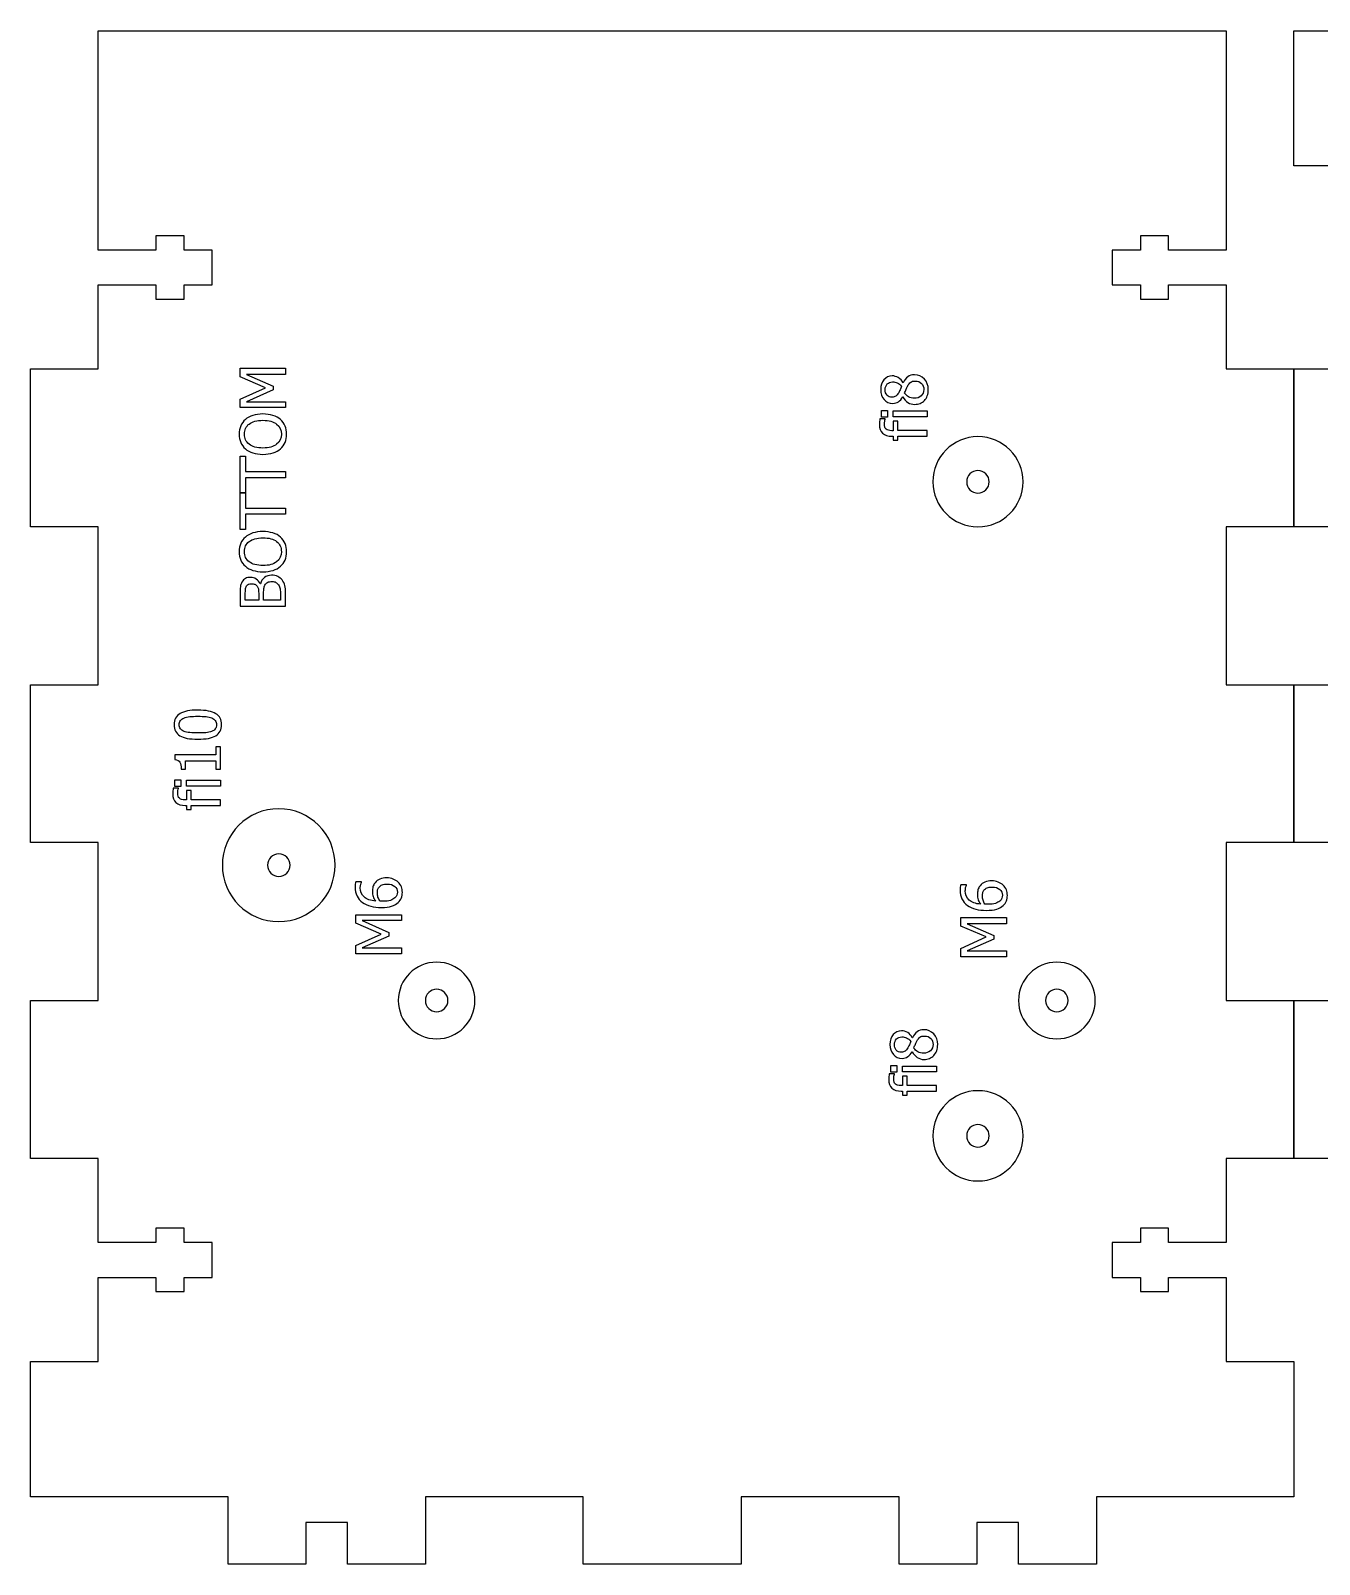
# Model space of a CAD drawing. Extents: x -124 to 242, y -17 to 237.
# Drawn here: x -124.3 to -10, y -17.1 to 118.9 of the extents above; entities that cross this region are included whole.
import ezdxf

# ---------------------------------------------------------------- set-up
doc = ezdxf.new("R2010")
doc.units = 0
doc.header["$MEASUREMENT"] = 0
doc.layers.get('0').update_dxf_attribs({"linetype": 'CONTINUOUS'})

msp = doc.modelspace()

# ---------------------------------------------------------------- linework, layer by layer
for points in [[(-18.27, 118.89), (-18.27, 99.44), (-23.37, 99.44), (-23.37, 100.69), (-25.87, 100.69), (-25.87, 99.44), (-28.37, 99.44), (-28.37, 96.34), (-25.87, 96.34), (-25.87, 95.09), (-23.37, 95.09), (-23.37, 96.34), (-18.27, 96.34), (-18.27, 88.89), (-12.27, 88.89), (-12.27, 74.89), (-18.27, 74.89), (-18.27, 60.89), (-12.27, 60.89), (-12.27, 46.89), (-18.27, 46.89), (-18.27, 32.89), (-12.27, 32.89), (-12.27, 18.89), (-18.27, 18.89), (-18.27, 11.44), (-23.37, 11.44), (-23.37, 12.69), (-25.87, 12.69), (-25.87, 11.44), (-28.37, 11.44), (-28.37, 8.34), (-25.87, 8.34), (-25.87, 7.09), (-23.37, 7.09), (-23.37, 8.34), (-18.27, 8.34), (-18.27, 0.89), (-12.27, 0.89), (-12.27, -11.11), (-29.77, -11.11), (-29.77, -17.11), (-36.67, -17.11), (-36.67, -13.41), (-40.37, -13.41), (-40.37, -17.11), (-47.27, -17.11), (-47.27, -11.11), (-61.27, -11.11), (-61.27, -17.11), (-75.27, -17.11), (-75.27, -11.11), (-89.27, -11.11), (-89.27, -17.11), (-96.17, -17.11), (-96.17, -13.41), (-99.87, -13.41), (-99.87, -17.11), (-106.77, -17.11), (-106.77, -11.11), (-124.27, -11.11), (-124.27, 0.89), (-118.27, 0.89), (-118.27, 8.34), (-113.17, 8.34), (-113.17, 7.09), (-110.67, 7.09), (-110.67, 8.34), (-108.17, 8.34), (-108.17, 11.44), (-110.67, 11.44), (-110.67, 12.69), (-113.17, 12.69), (-113.17, 11.44), (-118.27, 11.44), (-118.27, 18.89), (-124.27, 18.89), (-124.27, 32.89), (-118.27, 32.89), (-118.27, 46.89), (-124.27, 46.89), (-124.27, 60.89), (-118.27, 60.89), (-118.27, 74.89), (-124.27, 74.89), (-124.27, 88.89), (-118.27, 88.89), (-118.27, 96.34), (-113.17, 96.34), (-113.17, 95.09), (-110.67, 95.09), (-110.67, 96.34), (-108.17, 96.34), (-108.17, 99.44), (-110.67, 99.44), (-110.67, 100.69), (-113.17, 100.69), (-113.17, 99.44), (-118.27, 99.44), (-118.27, 118.89), (-18.27, 118.89)], [(-6.27, 106.89), (-12.27, 106.89), (-12.27, 118.89), (5.23, 118.89)], [(-101.66, 88.95), (-101.66, 88.41), (-105.14, 88.41), (-102.77, 87.36), (-102.77, 87.03), (-105.14, 85.99), (-101.66, 85.99), (-101.66, 85.48), (-105.7, 85.48), (-105.7, 86.22), (-103.45, 87.23), (-105.7, 88.2), (-105.7, 88.95), (-101.66, 88.95)], [(-6.27, 74.89), (-12.27, 74.89), (-12.27, 88.89), (-6.27, 88.89)], [(-48.3, 85.2), (-48.3, 84.62), (-48.83, 84.62), (-48.83, 85.2), (-48.3, 85.2)], [(-44.76, 85.17), (-44.76, 84.66), (-47.79, 84.66), (-47.79, 85.17), (-44.76, 85.17)], [(-101.66, 79.25), (-105.22, 79.25), (-105.22, 77.9), (-105.7, 77.9), (-105.7, 81.15), (-105.22, 81.15), (-105.22, 79.79), (-101.66, 79.79), (-101.66, 79.25)], [(-101.66, 76.01), (-105.22, 76.01), (-105.22, 74.65), (-105.7, 74.65), (-105.7, 77.9), (-105.22, 77.9), (-105.22, 76.55), (-101.66, 76.55), (-101.66, 76.01)], [(-6.27, 46.89), (-12.27, 46.89), (-12.27, 60.89), (-6.27, 60.89)], [(-110.96, 52.46), (-110.96, 51.87), (-111.49, 51.87), (-111.49, 52.46), (-110.96, 52.46)], [(-107.43, 52.42), (-107.43, 51.91), (-110.46, 51.91), (-110.46, 52.42), (-107.43, 52.42)], [(-91.39, 40.5), (-91.39, 39.97), (-94.87, 39.97), (-92.5, 38.92), (-92.5, 38.59), (-94.87, 37.55), (-91.39, 37.55), (-91.39, 37.04), (-95.43, 37.04), (-95.43, 37.78), (-93.18, 38.78), (-95.43, 39.76), (-95.43, 40.5), (-91.39, 40.5)], [(-37.74, 40.24), (-37.74, 39.7), (-41.22, 39.7), (-38.85, 38.65), (-38.85, 38.32), (-41.22, 37.28), (-37.74, 37.28), (-37.74, 36.77), (-41.78, 36.77), (-41.78, 37.51), (-39.53, 38.52), (-41.78, 39.49), (-41.78, 40.24), (-37.74, 40.24)], [(-6.27, 18.89), (-12.27, 18.89), (-12.27, 32.89), (-6.27, 32.89)], [(-47.47, 27.12), (-47.47, 26.54), (-48, 26.54), (-48, 27.12), (-47.47, 27.12)], [(-43.94, 27.08), (-43.94, 26.57), (-46.97, 26.57), (-46.97, 27.08), (-43.94, 27.08)]]:
    msp.add_lwpolyline(points)
for points, knots in [([(-44.67, 87.06), (-44.67, 86.86), (-44.7, 86.68), (-44.76, 86.51), (-44.82, 86.35), (-44.91, 86.21), (-45.02, 86.09), (-45.13, 85.98), (-45.25, 85.89), (-45.4, 85.83), (-45.55, 85.78), (-45.71, 85.75), (-45.88, 85.75), (-46.1, 85.75), (-46.3, 85.8), (-46.48, 85.92), (-46.66, 86.04), (-46.81, 86.21), (-46.92, 86.43), (-46.92, 86.43), (-46.94, 86.43), (-46.94, 86.43), (-47.05, 86.23), (-47.18, 86.08), (-47.32, 85.99), (-47.45, 85.89), (-47.62, 85.84), (-47.83, 85.84), (-48.13, 85.84), (-48.39, 85.96), (-48.59, 86.19), (-48.79, 86.42), (-48.89, 86.71), (-48.89, 87.06), (-48.89, 87.43), (-48.8, 87.72), (-48.61, 87.94), (-48.41, 88.17), (-48.17, 88.28), (-47.87, 88.28), (-47.69, 88.28), (-47.51, 88.22), (-47.33, 88.12), (-47.15, 88.01), (-47.01, 87.86), (-46.91, 87.66), (-46.91, 87.66), (-46.9, 87.66), (-46.9, 87.66), (-46.79, 87.9), (-46.65, 88.07), (-46.5, 88.2), (-46.34, 88.32), (-46.14, 88.38), (-45.89, 88.38), (-45.54, 88.38), (-45.25, 88.25), (-45.02, 88), (-44.79, 87.75), (-44.67, 87.44), (-44.67, 87.06)], [0, 0, 0, 0, 1, 1, 1, 2, 2, 2, 3, 3, 3, 4, 4, 4, 5, 5, 5, 6, 6, 6, 7, 7, 7, 8, 8, 8, 9, 9, 9, 10, 10, 10, 11, 11, 11, 12, 12, 12, 13, 13, 13, 14, 14, 14, 15, 15, 15, 16, 16, 16, 17, 17, 17, 18, 18, 18, 19, 19, 19, 20, 20, 20, 20]), ([(-47.86, 87.74), (-48.04, 87.74), (-48.19, 87.68), (-48.31, 87.56), (-48.43, 87.44), (-48.5, 87.27), (-48.5, 87.06), (-48.5, 86.86), (-48.44, 86.7), (-48.33, 86.57), (-48.22, 86.45), (-48.08, 86.39), (-47.89, 86.39), (-47.76, 86.39), (-47.65, 86.42), (-47.55, 86.48), (-47.46, 86.55), (-47.38, 86.64), (-47.3, 86.77), (-47.27, 86.83), (-47.23, 86.91), (-47.18, 87.03), (-47.12, 87.14), (-47.08, 87.25), (-47.05, 87.34), (-47.17, 87.5), (-47.29, 87.6), (-47.42, 87.66), (-47.55, 87.72), (-47.7, 87.74), (-47.86, 87.74)], [0, 0, 0, 0, 1, 1, 1, 2, 2, 2, 3, 3, 3, 4, 4, 4, 5, 5, 5, 6, 6, 6, 7, 7, 7, 8, 8, 8, 9, 9, 9, 10, 10, 10, 10]), ([(-45.84, 87.82), (-46, 87.82), (-46.14, 87.79), (-46.23, 87.72), (-46.33, 87.66), (-46.43, 87.53), (-46.53, 87.35), (-46.57, 87.28), (-46.6, 87.2), (-46.64, 87.1), (-46.68, 87), (-46.73, 86.88), (-46.78, 86.75), (-46.68, 86.6), (-46.56, 86.49), (-46.42, 86.41), (-46.27, 86.33), (-46.1, 86.29), (-45.92, 86.29), (-45.67, 86.29), (-45.47, 86.36), (-45.31, 86.51), (-45.15, 86.66), (-45.07, 86.84), (-45.07, 87.07), (-45.07, 87.29), (-45.14, 87.48), (-45.28, 87.61), (-45.42, 87.75), (-45.6, 87.82), (-45.84, 87.82)], [0, 0, 0, 0, 1, 1, 1, 2, 2, 2, 3, 3, 3, 4, 4, 4, 5, 5, 5, 6, 6, 6, 7, 7, 7, 8, 8, 8, 9, 9, 9, 10, 10, 10, 10]), ([(-105.23, 84.41), (-105.05, 84.56), (-104.83, 84.68), (-104.57, 84.77), (-104.31, 84.85), (-104.01, 84.9), (-103.67, 84.9), (-103.35, 84.9), (-103.05, 84.85), (-102.79, 84.77), (-102.52, 84.69), (-102.3, 84.57), (-102.12, 84.41), (-101.93, 84.25), (-101.8, 84.05), (-101.71, 83.83), (-101.62, 83.61), (-101.57, 83.37), (-101.57, 83.11), (-101.57, 82.84), (-101.62, 82.59), (-101.71, 82.37), (-101.8, 82.15), (-101.94, 81.96), (-102.12, 81.81), (-102.3, 81.65), (-102.52, 81.53), (-102.78, 81.45), (-103.05, 81.36), (-103.34, 81.32), (-103.67, 81.32), (-104.01, 81.32), (-104.31, 81.37), (-104.57, 81.45), (-104.83, 81.53), (-105.05, 81.65), (-105.23, 81.81), (-105.41, 81.96), (-105.55, 82.15), (-105.64, 82.37), (-105.73, 82.59), (-105.78, 82.84), (-105.78, 83.11), (-105.78, 83.38), (-105.73, 83.63), (-105.64, 83.85), (-105.54, 84.07), (-105.41, 84.26), (-105.23, 84.41)], [0, 0, 0, 0, 1, 1, 1, 2, 2, 2, 3, 3, 3, 4, 4, 4, 5, 5, 5, 6, 6, 6, 7, 7, 7, 8, 8, 8, 9, 9, 9, 10, 10, 10, 11, 11, 11, 12, 12, 12, 13, 13, 13, 14, 14, 14, 15, 15, 15, 16, 16, 16, 16]), ([(-103.67, 84.34), (-103.94, 84.34), (-104.18, 84.31), (-104.39, 84.25), (-104.59, 84.19), (-104.76, 84.11), (-104.9, 84.01), (-105.04, 83.9), (-105.14, 83.77), (-105.21, 83.62), (-105.28, 83.47), (-105.32, 83.3), (-105.32, 83.11), (-105.32, 82.92), (-105.28, 82.75), (-105.21, 82.6), (-105.15, 82.45), (-105.04, 82.33), (-104.9, 82.21), (-104.76, 82.11), (-104.59, 82.02), (-104.38, 81.97), (-104.17, 81.91), (-103.94, 81.88), (-103.67, 81.88), (-103.14, 81.88), (-102.74, 81.99), (-102.46, 82.22), (-102.18, 82.44), (-102.04, 82.74), (-102.04, 83.11), (-102.04, 83.49), (-102.18, 83.78), (-102.46, 84), (-102.74, 84.23), (-103.14, 84.34), (-103.67, 84.34)], [0, 0, 0, 0, 1, 1, 1, 2, 2, 2, 3, 3, 3, 4, 4, 4, 5, 5, 5, 6, 6, 6, 7, 7, 7, 8, 8, 8, 9, 9, 9, 10, 10, 10, 11, 11, 11, 12, 12, 12, 12]), ([(-48.5, 84.47), (-48.5, 84.47), (-48.5, 84.44), (-48.5, 84.44), (-48.51, 84.4), (-48.53, 84.33), (-48.54, 84.25), (-48.56, 84.16), (-48.57, 84.09), (-48.57, 84.02), (-48.57, 83.81), (-48.52, 83.65), (-48.42, 83.56), (-48.32, 83.47), (-48.15, 83.42), (-47.9, 83.42), (-47.9, 83.42), (-47.79, 83.42), (-47.79, 83.42), (-47.79, 83.42), (-47.79, 84.27), (-47.79, 84.27), (-47.79, 84.27), (-47.37, 84.27), (-47.37, 84.27), (-47.37, 84.27), (-47.37, 83.44), (-47.37, 83.44), (-47.37, 83.44), (-44.76, 83.44), (-44.76, 83.44), (-44.76, 83.44), (-44.76, 82.93), (-44.76, 82.93), (-44.76, 82.93), (-47.37, 82.93), (-47.37, 82.93), (-47.37, 82.93), (-47.37, 82.59), (-47.37, 82.59), (-47.37, 82.59), (-47.79, 82.59), (-47.79, 82.59), (-47.79, 82.59), (-47.79, 82.93), (-47.79, 82.93), (-47.79, 82.93), (-47.89, 82.93), (-47.89, 82.93), (-48.26, 82.93), (-48.54, 83.02), (-48.73, 83.19), (-48.92, 83.37), (-49.01, 83.62), (-49.01, 83.95), (-49.01, 84.04), (-49.01, 84.13), (-49, 84.22), (-48.99, 84.31), (-48.97, 84.4), (-48.96, 84.47), (-48.96, 84.47), (-48.5, 84.47), (-48.5, 84.47)], [0, 0, 0, 0, 1, 1, 1, 2, 2, 2, 3, 3, 3, 4, 4, 4, 5, 5, 5, 6, 6, 6, 7, 7, 7, 8, 8, 8, 9, 9, 9, 10, 10, 10, 11, 11, 11, 12, 12, 12, 13, 13, 13, 14, 14, 14, 15, 15, 15, 16, 16, 16, 17, 17, 17, 18, 18, 18, 19, 19, 19, 20, 20, 20, 21, 21, 21, 21]), ([(-40.27, 74.89), (-42.48, 74.89), (-44.27, 76.68), (-44.27, 78.89), (-44.27, 81.1), (-42.48, 82.89), (-40.27, 82.89), (-38.06, 82.89), (-36.27, 81.1), (-36.27, 78.89), (-36.27, 76.68), (-38.06, 74.89), (-40.27, 74.89)], [0, 0, 0, 0, 1, 1, 1, 2, 2, 2, 3, 3, 3, 4, 4, 4, 4]), ([(-40.27, 77.89), (-40.82, 77.89), (-41.27, 78.34), (-41.27, 78.89), (-41.27, 79.44), (-40.82, 79.89), (-40.27, 79.89), (-39.72, 79.89), (-39.27, 79.44), (-39.27, 78.89), (-39.27, 78.34), (-39.72, 77.89), (-40.27, 77.89)], [0, 0, 0, 0, 1, 1, 1, 2, 2, 2, 3, 3, 3, 4, 4, 4, 4]), ([(-105.23, 73.99), (-105.05, 74.14), (-104.83, 74.26), (-104.57, 74.35), (-104.31, 74.43), (-104.01, 74.48), (-103.67, 74.48), (-103.35, 74.48), (-103.05, 74.43), (-102.79, 74.35), (-102.52, 74.27), (-102.3, 74.15), (-102.12, 73.99), (-101.93, 73.83), (-101.8, 73.63), (-101.71, 73.41), (-101.62, 73.19), (-101.57, 72.95), (-101.57, 72.69), (-101.57, 72.42), (-101.62, 72.17), (-101.71, 71.95), (-101.8, 71.73), (-101.94, 71.54), (-102.12, 71.39), (-102.3, 71.23), (-102.52, 71.11), (-102.78, 71.03), (-103.05, 70.95), (-103.34, 70.9), (-103.67, 70.9), (-104.01, 70.9), (-104.31, 70.95), (-104.57, 71.03), (-104.83, 71.11), (-105.05, 71.23), (-105.23, 71.39), (-105.41, 71.54), (-105.55, 71.73), (-105.64, 71.95), (-105.73, 72.17), (-105.78, 72.42), (-105.78, 72.69), (-105.78, 72.96), (-105.73, 73.21), (-105.64, 73.43), (-105.54, 73.65), (-105.41, 73.84), (-105.23, 73.99)], [0, 0, 0, 0, 1, 1, 1, 2, 2, 2, 3, 3, 3, 4, 4, 4, 5, 5, 5, 6, 6, 6, 7, 7, 7, 8, 8, 8, 9, 9, 9, 10, 10, 10, 11, 11, 11, 12, 12, 12, 13, 13, 13, 14, 14, 14, 15, 15, 15, 16, 16, 16, 16]), ([(-103.67, 73.92), (-103.94, 73.92), (-104.18, 73.89), (-104.39, 73.83), (-104.59, 73.77), (-104.76, 73.69), (-104.9, 73.59), (-105.04, 73.48), (-105.14, 73.35), (-105.21, 73.2), (-105.28, 73.05), (-105.32, 72.88), (-105.32, 72.69), (-105.32, 72.5), (-105.28, 72.33), (-105.21, 72.18), (-105.15, 72.03), (-105.04, 71.91), (-104.9, 71.79), (-104.76, 71.69), (-104.59, 71.6), (-104.38, 71.55), (-104.17, 71.49), (-103.94, 71.46), (-103.67, 71.46), (-103.14, 71.46), (-102.74, 71.57), (-102.46, 71.8), (-102.18, 72.02), (-102.04, 72.32), (-102.04, 72.69), (-102.04, 73.07), (-102.18, 73.36), (-102.46, 73.59), (-102.74, 73.81), (-103.14, 73.92), (-103.67, 73.92)], [0, 0, 0, 0, 1, 1, 1, 2, 2, 2, 3, 3, 3, 4, 4, 4, 5, 5, 5, 6, 6, 6, 7, 7, 7, 8, 8, 8, 9, 9, 9, 10, 10, 10, 11, 11, 11, 12, 12, 12, 12]), ([(-102.9, 70.6), (-102.7, 70.6), (-102.52, 70.56), (-102.36, 70.49), (-102.21, 70.41), (-102.08, 70.31), (-101.98, 70.18), (-101.87, 70.03), (-101.78, 69.86), (-101.73, 69.69), (-101.68, 69.52), (-101.66, 69.29), (-101.66, 69.02), (-101.66, 69.02), (-101.66, 67.86), (-101.66, 67.86), (-101.66, 67.86), (-105.7, 67.86), (-105.7, 67.86), (-105.7, 67.86), (-105.7, 68.93), (-105.7, 68.93), (-105.7, 69.22), (-105.69, 69.43), (-105.67, 69.58), (-105.65, 69.72), (-105.6, 69.86), (-105.53, 69.99), (-105.45, 70.14), (-105.35, 70.24), (-105.23, 70.31), (-105.1, 70.38), (-104.95, 70.41), (-104.78, 70.41), (-104.59, 70.41), (-104.42, 70.36), (-104.27, 70.26), (-104.12, 70.16), (-104.01, 70.02), (-103.92, 69.84), (-103.92, 69.84), (-103.9, 69.84), (-103.9, 69.84), (-103.83, 70.08), (-103.72, 70.27), (-103.54, 70.4), (-103.37, 70.53), (-103.15, 70.6), (-102.9, 70.6)], [0, 0, 0, 0, 1, 1, 1, 2, 2, 2, 3, 3, 3, 4, 4, 4, 5, 5, 5, 6, 6, 6, 7, 7, 7, 8, 8, 8, 9, 9, 9, 10, 10, 10, 11, 11, 11, 12, 12, 12, 13, 13, 13, 14, 14, 14, 15, 15, 15, 16, 16, 16, 16]), ([(-104.71, 69.85), (-104.81, 69.85), (-104.89, 69.83), (-104.96, 69.8), (-105.03, 69.77), (-105.09, 69.72), (-105.13, 69.65), (-105.18, 69.56), (-105.21, 69.46), (-105.22, 69.35), (-105.23, 69.25), (-105.24, 69.1), (-105.24, 68.91), (-105.24, 68.91), (-105.24, 68.4), (-105.24, 68.4), (-105.24, 68.4), (-104.05, 68.4), (-104.05, 68.4), (-104.05, 68.4), (-104.05, 69.01), (-104.05, 69.01), (-104.05, 69.18), (-104.06, 69.3), (-104.08, 69.38), (-104.1, 69.46), (-104.13, 69.54), (-104.19, 69.63), (-104.24, 69.71), (-104.31, 69.77), (-104.39, 69.8), (-104.48, 69.83), (-104.58, 69.85), (-104.71, 69.85)], [0, 0, 0, 0, 1, 1, 1, 2, 2, 2, 3, 3, 3, 4, 4, 4, 5, 5, 5, 6, 6, 6, 7, 7, 7, 8, 8, 8, 9, 9, 9, 10, 10, 10, 11, 11, 11, 11]), ([(-102.87, 70.04), (-103.03, 70.04), (-103.15, 70.02), (-103.25, 69.98), (-103.35, 69.93), (-103.43, 69.84), (-103.5, 69.71), (-103.55, 69.63), (-103.57, 69.54), (-103.59, 69.43), (-103.6, 69.33), (-103.61, 69.19), (-103.61, 69.01), (-103.61, 69.01), (-103.61, 68.4), (-103.61, 68.4), (-103.61, 68.4), (-102.11, 68.4), (-102.11, 68.4), (-102.11, 68.4), (-102.11, 68.83), (-102.11, 68.83), (-102.11, 69.07), (-102.13, 69.25), (-102.15, 69.39), (-102.17, 69.53), (-102.21, 69.65), (-102.29, 69.75), (-102.36, 69.85), (-102.44, 69.92), (-102.53, 69.97), (-102.62, 70.02), (-102.73, 70.04), (-102.87, 70.04)], [0, 0, 0, 0, 1, 1, 1, 2, 2, 2, 3, 3, 3, 4, 4, 4, 5, 5, 5, 6, 6, 6, 7, 7, 7, 8, 8, 8, 9, 9, 9, 10, 10, 10, 11, 11, 11, 11]), ([(-109.45, 58.64), (-108.72, 58.64), (-108.19, 58.53), (-107.85, 58.32), (-107.51, 58.11), (-107.34, 57.79), (-107.34, 57.35), (-107.34, 56.9), (-107.51, 56.58), (-107.86, 56.37), (-108.2, 56.16), (-108.73, 56.06), (-109.44, 56.06), (-110.17, 56.06), (-110.7, 56.16), (-111.04, 56.37), (-111.38, 56.58), (-111.55, 56.91), (-111.55, 57.35), (-111.55, 57.79), (-111.37, 58.12), (-111.02, 58.33), (-110.67, 58.54), (-110.15, 58.64), (-109.45, 58.64)], [0, 0, 0, 0, 1, 1, 1, 2, 2, 2, 3, 3, 3, 4, 4, 4, 5, 5, 5, 6, 6, 6, 7, 7, 7, 8, 8, 8, 8]), ([(-108.21, 57.95), (-108.35, 58), (-108.52, 58.04), (-108.72, 58.06), (-108.93, 58.08), (-109.17, 58.09), (-109.45, 58.09), (-109.72, 58.09), (-109.96, 58.08), (-110.17, 58.06), (-110.37, 58.04), (-110.54, 58), (-110.68, 57.94), (-110.82, 57.89), (-110.92, 57.81), (-110.99, 57.72), (-111.06, 57.62), (-111.1, 57.5), (-111.1, 57.35), (-111.1, 57.2), (-111.06, 57.08), (-110.99, 56.98), (-110.92, 56.88), (-110.81, 56.81), (-110.67, 56.75), (-110.53, 56.7), (-110.36, 56.66), (-110.15, 56.64), (-109.94, 56.62), (-109.7, 56.61), (-109.44, 56.61), (-109.16, 56.61), (-108.92, 56.62), (-108.73, 56.63), (-108.54, 56.65), (-108.37, 56.69), (-108.22, 56.75), (-108.08, 56.8), (-107.98, 56.87), (-107.9, 56.97), (-107.83, 57.07), (-107.79, 57.19), (-107.79, 57.35), (-107.79, 57.5), (-107.82, 57.62), (-107.9, 57.72), (-107.97, 57.82), (-108.07, 57.89), (-108.21, 57.95)], [0, 0, 0, 0, 1, 1, 1, 2, 2, 2, 3, 3, 3, 4, 4, 4, 5, 5, 5, 6, 6, 6, 7, 7, 7, 8, 8, 8, 9, 9, 9, 10, 10, 10, 11, 11, 11, 12, 12, 12, 13, 13, 13, 14, 14, 14, 15, 15, 15, 16, 16, 16, 16]), ([(-107.43, 55.38), (-107.43, 55.38), (-107.43, 53.41), (-107.43, 53.41), (-107.43, 53.41), (-107.84, 53.41), (-107.84, 53.41), (-107.84, 53.41), (-107.84, 54.15), (-107.84, 54.15), (-107.84, 54.15), (-110.54, 54.15), (-110.54, 54.15), (-110.54, 54.15), (-110.54, 53.41), (-110.54, 53.41), (-110.54, 53.41), (-110.91, 53.41), (-110.91, 53.41), (-110.91, 53.69), (-110.95, 53.89), (-111.03, 54.02), (-111.11, 54.16), (-111.26, 54.23), (-111.48, 54.25), (-111.48, 54.25), (-111.48, 54.67), (-111.48, 54.67), (-111.48, 54.67), (-107.84, 54.67), (-107.84, 54.67), (-107.84, 54.67), (-107.84, 55.38), (-107.84, 55.38), (-107.84, 55.38), (-107.43, 55.38), (-107.43, 55.38)], [0, 0, 0, 0, 1, 1, 1, 2, 2, 2, 3, 3, 3, 4, 4, 4, 5, 5, 5, 6, 6, 6, 7, 7, 7, 8, 8, 8, 9, 9, 9, 10, 10, 10, 11, 11, 11, 12, 12, 12, 12]), ([(-111.16, 51.73), (-111.16, 51.73), (-111.16, 51.7), (-111.16, 51.7), (-111.17, 51.65), (-111.19, 51.59), (-111.21, 51.5), (-111.22, 51.42), (-111.23, 51.34), (-111.23, 51.28), (-111.23, 51.06), (-111.18, 50.91), (-111.08, 50.82), (-110.99, 50.72), (-110.81, 50.68), (-110.56, 50.68), (-110.56, 50.68), (-110.46, 50.68), (-110.46, 50.68), (-110.46, 50.68), (-110.46, 51.52), (-110.46, 51.52), (-110.46, 51.52), (-110.03, 51.52), (-110.03, 51.52), (-110.03, 51.52), (-110.03, 50.69), (-110.03, 50.69), (-110.03, 50.69), (-107.43, 50.69), (-107.43, 50.69), (-107.43, 50.69), (-107.43, 50.18), (-107.43, 50.18), (-107.43, 50.18), (-110.03, 50.18), (-110.03, 50.18), (-110.03, 50.18), (-110.03, 49.84), (-110.03, 49.84), (-110.03, 49.84), (-110.46, 49.84), (-110.46, 49.84), (-110.46, 49.84), (-110.46, 50.18), (-110.46, 50.18), (-110.46, 50.18), (-110.56, 50.18), (-110.56, 50.18), (-110.92, 50.18), (-111.2, 50.27), (-111.39, 50.45), (-111.58, 50.62), (-111.67, 50.87), (-111.67, 51.2), (-111.67, 51.3), (-111.67, 51.39), (-111.66, 51.48), (-111.65, 51.57), (-111.64, 51.65), (-111.62, 51.73), (-111.62, 51.73), (-111.16, 51.73), (-111.16, 51.73)], [0, 0, 0, 0, 1, 1, 1, 2, 2, 2, 3, 3, 3, 4, 4, 4, 5, 5, 5, 6, 6, 6, 7, 7, 7, 8, 8, 8, 9, 9, 9, 10, 10, 10, 11, 11, 11, 12, 12, 12, 13, 13, 13, 14, 14, 14, 15, 15, 15, 16, 16, 16, 17, 17, 17, 18, 18, 18, 19, 19, 19, 20, 20, 20, 21, 21, 21, 21]), ([(-102.27, 39.89), (-105.03, 39.89), (-107.27, 42.13), (-107.27, 44.89), (-107.27, 47.65), (-105.03, 49.89), (-102.27, 49.89), (-99.51, 49.89), (-97.27, 47.65), (-97.27, 44.89), (-97.27, 42.13), (-99.51, 39.89), (-102.27, 39.89)], [0, 0, 0, 0, 1, 1, 1, 2, 2, 2, 3, 3, 3, 4, 4, 4, 4]), ([(-102.27, 43.89), (-102.82, 43.89), (-103.27, 44.34), (-103.27, 44.89), (-103.27, 45.44), (-102.82, 45.89), (-102.27, 45.89), (-101.72, 45.89), (-101.27, 45.44), (-101.27, 44.89), (-101.27, 44.34), (-101.72, 43.89), (-102.27, 43.89)], [0, 0, 0, 0, 1, 1, 1, 2, 2, 2, 3, 3, 3, 4, 4, 4, 4]), ([(-92.7, 43.77), (-92.49, 43.77), (-92.3, 43.73), (-92.12, 43.66), (-91.95, 43.59), (-91.8, 43.5), (-91.69, 43.39), (-91.56, 43.26), (-91.47, 43.13), (-91.4, 42.98), (-91.34, 42.83), (-91.31, 42.66), (-91.31, 42.48), (-91.31, 42.3), (-91.34, 42.13), (-91.4, 41.98), (-91.46, 41.84), (-91.55, 41.7), (-91.67, 41.59), (-91.82, 41.45), (-92.01, 41.34), (-92.26, 41.26), (-92.5, 41.18), (-92.81, 41.14), (-93.16, 41.14), (-93.51, 41.14), (-93.83, 41.18), (-94.11, 41.25), (-94.4, 41.33), (-94.64, 41.44), (-94.85, 41.59), (-95.06, 41.73), (-95.22, 41.92), (-95.33, 42.15), (-95.45, 42.39), (-95.5, 42.65), (-95.5, 42.96), (-95.5, 43.05), (-95.5, 43.13), (-95.49, 43.21), (-95.48, 43.29), (-95.47, 43.36), (-95.45, 43.42), (-95.45, 43.42), (-94.93, 43.42), (-94.93, 43.42), (-94.93, 43.42), (-94.93, 43.39), (-94.93, 43.39), (-94.96, 43.34), (-94.98, 43.27), (-95, 43.18), (-95.03, 43.09), (-95.04, 42.99), (-95.04, 42.88), (-95.04, 42.55), (-94.92, 42.28), (-94.7, 42.07), (-94.47, 41.86), (-94.13, 41.74), (-93.69, 41.7), (-93.78, 41.83), (-93.85, 41.96), (-93.9, 42.1), (-93.94, 42.23), (-93.97, 42.38), (-93.97, 42.54), (-93.97, 42.7), (-93.95, 42.84), (-93.92, 42.96), (-93.89, 43.07), (-93.83, 43.2), (-93.73, 43.33), (-93.62, 43.47), (-93.48, 43.58), (-93.3, 43.66), (-93.13, 43.73), (-92.93, 43.77), (-92.7, 43.77)], [0, 0, 0, 0, 1, 1, 1, 2, 2, 2, 3, 3, 3, 4, 4, 4, 5, 5, 5, 6, 6, 6, 7, 7, 7, 8, 8, 8, 9, 9, 9, 10, 10, 10, 11, 11, 11, 12, 12, 12, 13, 13, 13, 14, 14, 14, 15, 15, 15, 16, 16, 16, 17, 17, 17, 18, 18, 18, 19, 19, 19, 20, 20, 20, 21, 21, 21, 22, 22, 22, 23, 23, 23, 24, 24, 24, 25, 25, 25, 26, 26, 26, 26]), ([(-92.68, 43.21), (-92.84, 43.21), (-92.98, 43.19), (-93.1, 43.15), (-93.21, 43.11), (-93.3, 43.04), (-93.38, 42.94), (-93.44, 42.87), (-93.48, 42.79), (-93.5, 42.7), (-93.52, 42.61), (-93.52, 42.52), (-93.52, 42.42), (-93.52, 42.3), (-93.51, 42.17), (-93.47, 42.05), (-93.43, 41.93), (-93.37, 41.82), (-93.3, 41.7), (-93.26, 41.7), (-93.22, 41.69), (-93.19, 41.69), (-93.15, 41.69), (-93.1, 41.69), (-93.05, 41.69), (-92.77, 41.69), (-92.54, 41.72), (-92.37, 41.77), (-92.2, 41.83), (-92.07, 41.9), (-91.98, 41.98), (-91.89, 42.06), (-91.83, 42.14), (-91.8, 42.22), (-91.76, 42.3), (-91.75, 42.39), (-91.75, 42.49), (-91.75, 42.7), (-91.83, 42.88), (-91.98, 43.01), (-92.14, 43.15), (-92.37, 43.21), (-92.68, 43.21)], [0, 0, 0, 0, 1, 1, 1, 2, 2, 2, 3, 3, 3, 4, 4, 4, 5, 5, 5, 6, 6, 6, 7, 7, 7, 8, 8, 8, 9, 9, 9, 10, 10, 10, 11, 11, 11, 12, 12, 12, 13, 13, 13, 14, 14, 14, 14]), ([(-39.05, 43.5), (-38.84, 43.5), (-38.65, 43.46), (-38.48, 43.39), (-38.3, 43.32), (-38.16, 43.23), (-38.04, 43.12), (-37.91, 43), (-37.82, 42.86), (-37.75, 42.71), (-37.69, 42.56), (-37.66, 42.39), (-37.66, 42.21), (-37.66, 42.03), (-37.69, 41.86), (-37.75, 41.72), (-37.81, 41.57), (-37.9, 41.43), (-38.02, 41.32), (-38.17, 41.18), (-38.37, 41.07), (-38.61, 40.99), (-38.86, 40.92), (-39.16, 40.88), (-39.52, 40.88), (-39.87, 40.88), (-40.18, 40.91), (-40.47, 40.98), (-40.75, 41.06), (-41, 41.17), (-41.21, 41.32), (-41.41, 41.46), (-41.57, 41.65), (-41.69, 41.89), (-41.8, 42.12), (-41.86, 42.38), (-41.86, 42.69), (-41.86, 42.78), (-41.85, 42.86), (-41.84, 42.94), (-41.83, 43.02), (-41.82, 43.09), (-41.8, 43.15), (-41.8, 43.15), (-41.28, 43.15), (-41.28, 43.15), (-41.28, 43.15), (-41.28, 43.12), (-41.28, 43.12), (-41.31, 43.07), (-41.33, 43), (-41.36, 42.91), (-41.38, 42.82), (-41.39, 42.72), (-41.39, 42.61), (-41.39, 42.28), (-41.28, 42.01), (-41.05, 41.8), (-40.82, 41.59), (-40.49, 41.47), (-40.04, 41.43), (-40.13, 41.56), (-40.2, 41.69), (-40.25, 41.83), (-40.3, 41.96), (-40.32, 42.11), (-40.32, 42.27), (-40.32, 42.43), (-40.31, 42.57), (-40.27, 42.69), (-40.24, 42.81), (-40.18, 42.93), (-40.08, 43.06), (-39.97, 43.21), (-39.83, 43.32), (-39.66, 43.39), (-39.49, 43.46), (-39.28, 43.5), (-39.05, 43.5)], [0, 0, 0, 0, 1, 1, 1, 2, 2, 2, 3, 3, 3, 4, 4, 4, 5, 5, 5, 6, 6, 6, 7, 7, 7, 8, 8, 8, 9, 9, 9, 10, 10, 10, 11, 11, 11, 12, 12, 12, 13, 13, 13, 14, 14, 14, 15, 15, 15, 16, 16, 16, 17, 17, 17, 18, 18, 18, 19, 19, 19, 20, 20, 20, 21, 21, 21, 22, 22, 22, 23, 23, 23, 24, 24, 24, 25, 25, 25, 26, 26, 26, 26]), ([(-39.03, 42.95), (-39.2, 42.95), (-39.34, 42.92), (-39.45, 42.88), (-39.56, 42.84), (-39.66, 42.77), (-39.74, 42.67), (-39.79, 42.6), (-39.83, 42.52), (-39.85, 42.43), (-39.87, 42.34), (-39.88, 42.25), (-39.88, 42.15), (-39.88, 42.03), (-39.86, 41.9), (-39.82, 41.78), (-39.78, 41.67), (-39.73, 41.55), (-39.65, 41.43), (-39.61, 41.43), (-39.58, 41.43), (-39.54, 41.42), (-39.5, 41.42), (-39.46, 41.42), (-39.4, 41.42), (-39.12, 41.42), (-38.89, 41.45), (-38.72, 41.5), (-38.55, 41.56), (-38.42, 41.63), (-38.33, 41.71), (-38.25, 41.79), (-38.19, 41.87), (-38.15, 41.95), (-38.12, 42.03), (-38.1, 42.12), (-38.1, 42.22), (-38.1, 42.43), (-38.18, 42.61), (-38.33, 42.74), (-38.49, 42.88), (-38.72, 42.95), (-39.03, 42.95)], [0, 0, 0, 0, 1, 1, 1, 2, 2, 2, 3, 3, 3, 4, 4, 4, 5, 5, 5, 6, 6, 6, 7, 7, 7, 8, 8, 8, 9, 9, 9, 10, 10, 10, 11, 11, 11, 12, 12, 12, 13, 13, 13, 14, 14, 14, 14]), ([(-88.27, 29.49), (-90.15, 29.49), (-91.67, 31.01), (-91.67, 32.89), (-91.67, 34.77), (-90.15, 36.29), (-88.27, 36.29), (-86.39, 36.29), (-84.87, 34.77), (-84.87, 32.89), (-84.87, 31.01), (-86.39, 29.49), (-88.27, 29.49)], [0, 0, 0, 0, 1, 1, 1, 2, 2, 2, 3, 3, 3, 4, 4, 4, 4]), ([(-33.27, 29.49), (-35.15, 29.49), (-36.67, 31.01), (-36.67, 32.89), (-36.67, 34.77), (-35.15, 36.29), (-33.27, 36.29), (-31.39, 36.29), (-29.87, 34.77), (-29.87, 32.89), (-29.87, 31.01), (-31.39, 29.49), (-33.27, 29.49)], [0, 0, 0, 0, 1, 1, 1, 2, 2, 2, 3, 3, 3, 4, 4, 4, 4]), ([(-88.27, 31.89), (-88.82, 31.89), (-89.27, 32.34), (-89.27, 32.89), (-89.27, 33.44), (-88.82, 33.89), (-88.27, 33.89), (-87.72, 33.89), (-87.27, 33.44), (-87.27, 32.89), (-87.27, 32.34), (-87.72, 31.89), (-88.27, 31.89)], [0, 0, 0, 0, 1, 1, 1, 2, 2, 2, 3, 3, 3, 4, 4, 4, 4]), ([(-33.27, 31.89), (-33.82, 31.89), (-34.27, 32.34), (-34.27, 32.89), (-34.27, 33.44), (-33.82, 33.89), (-33.27, 33.89), (-32.72, 33.89), (-32.27, 33.44), (-32.27, 32.89), (-32.27, 32.34), (-32.72, 31.89), (-33.27, 31.89)], [0, 0, 0, 0, 1, 1, 1, 2, 2, 2, 3, 3, 3, 4, 4, 4, 4]), ([(-43.84, 28.98), (-43.84, 28.78), (-43.87, 28.6), (-43.93, 28.43), (-43.99, 28.27), (-44.08, 28.13), (-44.19, 28.01), (-44.3, 27.9), (-44.43, 27.81), (-44.58, 27.75), (-44.73, 27.69), (-44.88, 27.66), (-45.05, 27.66), (-45.27, 27.66), (-45.47, 27.72), (-45.65, 27.84), (-45.84, 27.96), (-45.98, 28.13), (-46.09, 28.35), (-46.09, 28.35), (-46.11, 28.35), (-46.11, 28.35), (-46.22, 28.15), (-46.35, 28), (-46.49, 27.91), (-46.63, 27.81), (-46.8, 27.76), (-47, 27.76), (-47.31, 27.76), (-47.56, 27.88), (-47.76, 28.11), (-47.97, 28.34), (-48.07, 28.63), (-48.07, 28.98), (-48.07, 29.35), (-47.97, 29.64), (-47.78, 29.86), (-47.59, 30.08), (-47.34, 30.2), (-47.04, 30.2), (-46.86, 30.2), (-46.68, 30.14), (-46.5, 30.04), (-46.33, 29.93), (-46.19, 29.78), (-46.09, 29.58), (-46.09, 29.58), (-46.07, 29.58), (-46.07, 29.58), (-45.96, 29.81), (-45.83, 29.99), (-45.67, 30.11), (-45.51, 30.24), (-45.31, 30.3), (-45.06, 30.3), (-44.72, 30.3), (-44.43, 30.17), (-44.19, 29.92), (-43.96, 29.67), (-43.84, 29.36), (-43.84, 28.98)], [0, 0, 0, 0, 1, 1, 1, 2, 2, 2, 3, 3, 3, 4, 4, 4, 5, 5, 5, 6, 6, 6, 7, 7, 7, 8, 8, 8, 9, 9, 9, 10, 10, 10, 11, 11, 11, 12, 12, 12, 13, 13, 13, 14, 14, 14, 15, 15, 15, 16, 16, 16, 17, 17, 17, 18, 18, 18, 19, 19, 19, 20, 20, 20, 20]), ([(-47.03, 29.66), (-47.21, 29.66), (-47.37, 29.6), (-47.49, 29.48), (-47.61, 29.36), (-47.67, 29.19), (-47.67, 28.98), (-47.67, 28.78), (-47.61, 28.62), (-47.51, 28.49), (-47.4, 28.37), (-47.25, 28.3), (-47.07, 28.3), (-46.93, 28.3), (-46.82, 28.34), (-46.73, 28.4), (-46.64, 28.47), (-46.55, 28.56), (-46.48, 28.69), (-46.45, 28.75), (-46.4, 28.83), (-46.35, 28.95), (-46.3, 29.06), (-46.25, 29.17), (-46.22, 29.26), (-46.34, 29.42), (-46.47, 29.52), (-46.6, 29.58), (-46.72, 29.64), (-46.87, 29.66), (-47.03, 29.66)], [0, 0, 0, 0, 1, 1, 1, 2, 2, 2, 3, 3, 3, 4, 4, 4, 5, 5, 5, 6, 6, 6, 7, 7, 7, 8, 8, 8, 9, 9, 9, 10, 10, 10, 10]), ([(-45.01, 29.74), (-45.18, 29.74), (-45.31, 29.71), (-45.41, 29.64), (-45.5, 29.58), (-45.6, 29.45), (-45.7, 29.27), (-45.74, 29.2), (-45.78, 29.12), (-45.82, 29.02), (-45.86, 28.92), (-45.9, 28.8), (-45.96, 28.67), (-45.86, 28.52), (-45.74, 28.41), (-45.59, 28.33), (-45.44, 28.25), (-45.28, 28.21), (-45.09, 28.21), (-44.85, 28.21), (-44.65, 28.28), (-44.49, 28.43), (-44.33, 28.58), (-44.25, 28.76), (-44.25, 28.99), (-44.25, 29.21), (-44.32, 29.4), (-44.45, 29.53), (-44.59, 29.67), (-44.78, 29.74), (-45.01, 29.74)], [0, 0, 0, 0, 1, 1, 1, 2, 2, 2, 3, 3, 3, 4, 4, 4, 5, 5, 5, 6, 6, 6, 7, 7, 7, 8, 8, 8, 9, 9, 9, 10, 10, 10, 10]), ([(-47.67, 26.39), (-47.67, 26.39), (-47.67, 26.36), (-47.67, 26.36), (-47.69, 26.32), (-47.7, 26.25), (-47.72, 26.17), (-47.73, 26.08), (-47.74, 26.01), (-47.74, 25.94), (-47.74, 25.72), (-47.69, 25.57), (-47.59, 25.48), (-47.5, 25.39), (-47.32, 25.34), (-47.07, 25.34), (-47.07, 25.34), (-46.97, 25.34), (-46.97, 25.34), (-46.97, 25.34), (-46.97, 26.19), (-46.97, 26.19), (-46.97, 26.19), (-46.54, 26.19), (-46.54, 26.19), (-46.54, 26.19), (-46.54, 25.36), (-46.54, 25.36), (-46.54, 25.36), (-43.94, 25.36), (-43.94, 25.36), (-43.94, 25.36), (-43.94, 24.85), (-43.94, 24.85), (-43.94, 24.85), (-46.54, 24.85), (-46.54, 24.85), (-46.54, 24.85), (-46.54, 24.5), (-46.54, 24.5), (-46.54, 24.5), (-46.97, 24.5), (-46.97, 24.5), (-46.97, 24.5), (-46.97, 24.85), (-46.97, 24.85), (-46.97, 24.85), (-47.07, 24.85), (-47.07, 24.85), (-47.43, 24.85), (-47.71, 24.94), (-47.9, 25.11), (-48.09, 25.29), (-48.18, 25.54), (-48.18, 25.87), (-48.18, 25.96), (-48.18, 26.05), (-48.17, 26.14), (-48.16, 26.23), (-48.15, 26.32), (-48.14, 26.39), (-48.14, 26.39), (-47.67, 26.39), (-47.67, 26.39)], [0, 0, 0, 0, 1, 1, 1, 2, 2, 2, 3, 3, 3, 4, 4, 4, 5, 5, 5, 6, 6, 6, 7, 7, 7, 8, 8, 8, 9, 9, 9, 10, 10, 10, 11, 11, 11, 12, 12, 12, 13, 13, 13, 14, 14, 14, 15, 15, 15, 16, 16, 16, 17, 17, 17, 18, 18, 18, 19, 19, 19, 20, 20, 20, 21, 21, 21, 21]), ([(-40.27, 16.89), (-42.48, 16.89), (-44.27, 18.68), (-44.27, 20.89), (-44.27, 23.1), (-42.48, 24.89), (-40.27, 24.89), (-38.06, 24.89), (-36.27, 23.1), (-36.27, 20.89), (-36.27, 18.68), (-38.06, 16.89), (-40.27, 16.89)], [0, 0, 0, 0, 1, 1, 1, 2, 2, 2, 3, 3, 3, 4, 4, 4, 4]), ([(-40.27, 19.89), (-40.82, 19.89), (-41.27, 20.34), (-41.27, 20.89), (-41.27, 21.44), (-40.82, 21.89), (-40.27, 21.89), (-39.72, 21.89), (-39.27, 21.44), (-39.27, 20.89), (-39.27, 20.34), (-39.72, 19.89), (-40.27, 19.89)], [0, 0, 0, 0, 1, 1, 1, 2, 2, 2, 3, 3, 3, 4, 4, 4, 4])]:
    msp.add_open_spline(points, degree=3, knots=knots)

doc.saveas('drawing.dxf')
